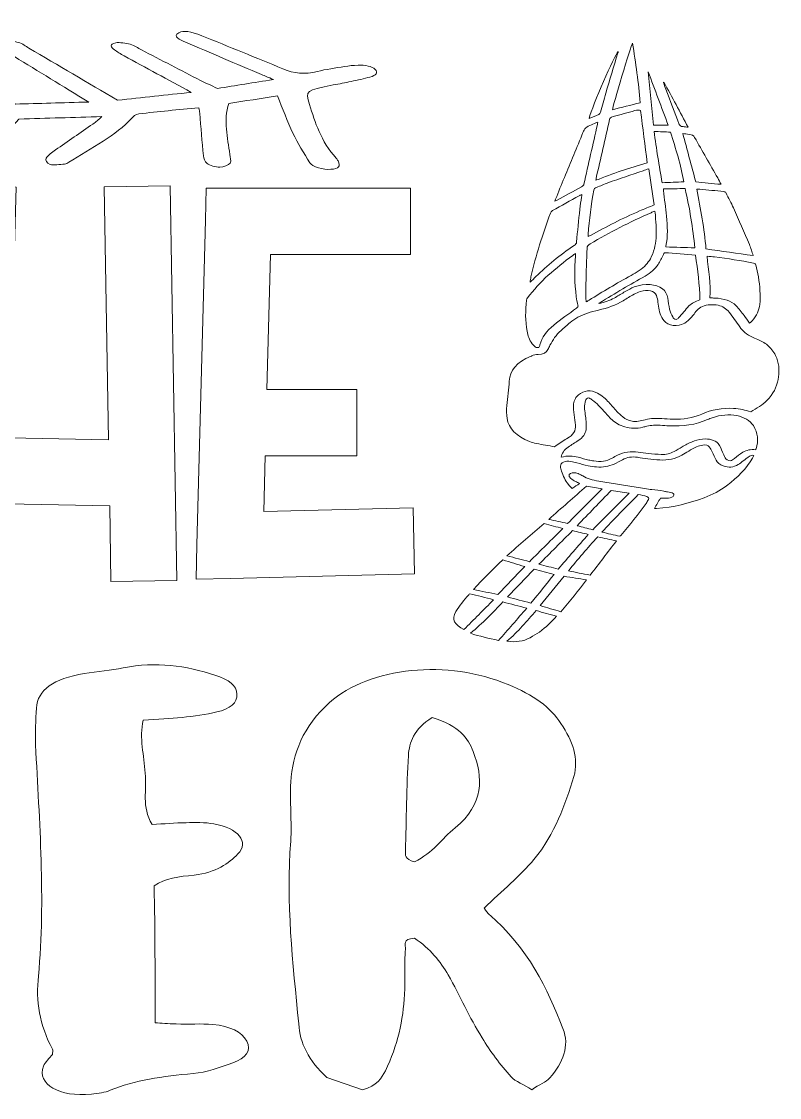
# Model space of a CAD drawing. Header units: inches. Extents: x 0.14 to 5.72, y -5.73 to -0.41.
# Drawn here: x 3.869 to 5.725, y -5.724 to -3.091 of the extents above; entities that cross this region are included whole.
import ezdxf

# ---------------------------------------------------------------- set-up
doc = ezdxf.new("R2010")
doc.units = ezdxf.units.IN
doc.header["$MEASUREMENT"] = 0
doc.layers.add('Layer 1', color=7, linetype='Continuous')

# ---------------------------------------------------------------- blocks, each defined once
blk = doc.blocks.new('block 2')
at = {"layer": 'Layer 1', "lineweight": 0}
blk.add_open_spline([(4.0333, -3.2877), (3.9684, -3.248), (3.9098, -3.2123), (3.8516, -3.1765), (3.8395, -3.1691), (3.8264, -3.1615), (3.819, -3.1534), (3.8152, -3.1491), (3.8191, -3.141), (3.8263, -3.139), (3.8335, -3.137), (3.8514, -3.139), (3.8609, -3.1419), (3.8717, -3.1451), (3.8786, -3.1511), (3.8869, -3.1559), (3.9584, -3.1979), (4.0299, -3.2399), (4.1038, -3.2832), (4.1645, -3.2767), (4.2235, -3.2705), (4.284, -3.264), (4.2263, -3.2326), (4.173, -3.2036), (4.12, -3.1746), (4.1113, -3.1698), (4.103, -3.1649), (4.0961, -3.1597), (4.0878, -3.1534), (4.0828, -3.1458), (4.0996, -3.1428), (4.1086, -3.1412), (4.125, -3.1436), (4.1349, -3.1464), (4.1459, -3.1496), (4.1535, -3.1554), (4.1624, -3.16), (4.2108, -3.185), (4.2589, -3.2101), (4.3074, -3.235), (4.3197, -3.2413), (4.3332, -3.2472), (4.3488, -3.2545), (4.3934, -3.2473), (4.4365, -3.2404), (4.4854, -3.2325), (4.4728, -3.2272), (4.4648, -3.2239), (4.4568, -3.2205), (4.3944, -3.194), (4.3316, -3.1677), (4.2701, -3.1408), (4.2565, -3.1349), (4.2368, -3.1275), (4.2541, -3.1182), (4.2656, -3.112), (4.2834, -3.1146), (4.3101, -3.1254), (4.3764, -3.1524), (4.4434, -3.1791), (4.5088, -3.2064), (4.5367, -3.2181), (4.5622, -3.2205), (4.5933, -3.2128), (4.6138, -3.2076), (4.6373, -3.2045), (4.6599, -3.2008), (4.6704, -3.1992), (4.6816, -3.1978), (4.6928, -3.1975), (4.7104, -3.1971), (4.7266, -3.1999), (4.7347, -3.2079), (4.7429, -3.2159), (4.7367, -3.2223), (4.722, -3.2265), (4.7074, -3.2306), (4.6916, -3.234), (4.6759, -3.2374), (4.6616, -3.2405), (4.6468, -3.2432), (4.6322, -3.246), (4.5648, -3.2594), (4.5627, -3.2594), (4.5737, -3.2937), (4.5878, -3.338), (4.6014, -3.3824), (4.6394, -3.4254), (4.6412, -3.4275), (4.6426, -3.4297), (4.6439, -3.4318), (4.6513, -3.4445), (4.6455, -3.4512), (4.6262, -3.4524), (4.608, -3.4536), (4.5801, -3.4456), (4.5748, -3.4368), (4.5602, -3.4126), (4.5449, -3.3884), (4.5333, -3.364), (4.5192, -3.3345), (4.5086, -3.3049), (4.4954, -3.2728), (4.4555, -3.2789), (4.4156, -3.2851), (4.3764, -3.2911), (4.3626, -3.3332), (4.3737, -3.3748), (4.3787, -3.4161), (4.3796, -3.4233), (4.3834, -3.4311), (4.3794, -3.4376), (4.3768, -3.442), (4.3638, -3.4473), (4.354, -3.4474), (4.3445, -3.4476), (4.3291, -3.4425), (4.3237, -3.4382), (4.3167, -3.4326), (4.3149, -3.4254), (4.3143, -3.419), (4.3106, -3.3842), (4.3081, -3.3495), (4.3051, -3.3147), (4.3048, -3.3112), (4.304, -3.3076), (4.3031, -3.3016), (4.252, -3.3067), (4.2034, -3.311), (4.1559, -3.3166), (4.1476, -3.3176), (4.1417, -3.3235), (4.1379, -3.3278), (4.102, -3.3682), (4.0396, -3.4007), (3.9842, -3.4352), (3.9815, -3.4369), (3.9783, -3.4392), (3.9743, -3.4395), (3.9624, -3.4405), (3.9468, -3.4428), (3.9387, -3.4403), (3.931, -3.4381), (3.9262, -3.4297), (3.9287, -3.4253), (3.9329, -3.418), (3.9431, -3.4114), (3.9523, -3.4049), (3.9824, -3.3837), (4.0134, -3.3627), (4.0437, -3.3415), (4.0508, -3.3364), (4.0565, -3.331), (4.0657, -3.3234), (3.9949, -3.3255), (3.9314, -3.3273), (3.8624, -3.3294), (3.8437, -3.3485), (3.8245, -3.3691), (3.8032, -3.3893), (3.7932, -3.3987), (3.7809, -3.4077), (3.7662, -3.4157), (3.7547, -3.4219), (3.7367, -3.4245), (3.7179, -3.418), (3.7004, -3.412), (3.7054, -3.4051), (3.7121, -3.3983), (3.7332, -3.3765), (3.7539, -3.3545), (3.7755, -3.3319), (3.7493, -3.3244), (3.7245, -3.3267), (3.7007, -3.3258), (3.6775, -3.3248), (3.6544, -3.325), (3.6285, -3.3247), (3.6056, -3.3399), (3.5834, -3.3558), (3.5583, -3.3708), (3.5378, -3.383), (3.5145, -3.3944), (3.4909, -3.4055), (3.4793, -3.411), (3.4623, -3.4124), (3.4462, -3.4067), (3.431, -3.4013), (3.4346, -3.3945), (3.4419, -3.3888), (3.459, -3.3755), (3.4771, -3.3625), (3.4954, -3.3495), (3.5077, -3.3407), (3.5211, -3.3322), (3.5384, -3.3206), (3.4808, -3.3161), (3.4292, -3.3116), (3.3774, -3.3087), (3.3677, -3.3081), (3.356, -3.3137), (3.3478, -3.3174), (3.3096, -3.335), (3.2731, -3.3532), (3.2346, -3.3705), (3.2056, -3.3836), (3.1896, -3.3852), (3.1723, -3.3792), (3.1548, -3.3732), (3.1564, -3.3661), (3.1824, -3.3514), (3.2124, -3.3345), (3.244, -3.3181), (3.2795, -3.299), (3.2492, -3.295), (3.222, -3.2927), (3.1968, -3.2879), (3.1327, -3.2756), (3.0758, -3.2753), (3.0214, -3.2926), (2.995, -3.301), (2.9605, -3.3048), (2.9294, -3.3103), (2.9176, -3.3124), (2.9052, -3.3143), (2.8925, -3.3152), (2.8759, -3.3164), (2.8555, -3.3164), (2.8505, -3.3075), (2.8478, -3.3027), (2.8572, -3.2954), (2.8666, -3.292), (2.8847, -3.2854), (2.9062, -3.2805), (2.927, -3.2754), (2.9477, -3.2704), (2.9692, -3.2659), (2.9992, -3.2592), (2.9766, -3.2547), (2.9601, -3.2521), (2.9451, -3.2483), (2.871, -3.2294), (2.7964, -3.2258), (2.7195, -3.2349), (2.6932, -3.238), (2.6647, -3.2386), (2.6368, -3.2395), (2.6053, -3.2404), (2.5839, -3.2359), (2.5818, -3.2283), (2.5786, -3.2164), (2.602, -3.2152), (2.6195, -3.213), (2.6468, -3.2094), (2.6753, -3.2072), (2.7143, -3.2033), (2.6737, -3.1931), (2.643, -3.1854), (2.6125, -3.1776), (2.5976, -3.1738), (2.5811, -3.1705), (2.569, -3.1653), (2.561, -3.1619), (2.5593, -3.1555), (2.5548, -3.1505), (2.5663, -3.1491), (2.5784, -3.1457), (2.5891, -3.1468), (2.6086, -3.1488), (2.6274, -3.1531), (2.6461, -3.1569), (2.6799, -3.1638), (2.7134, -3.1711), (2.7542, -3.1757), (2.7347, -3.1595), (2.7152, -3.1433), (2.6958, -3.1271), (2.6878, -3.1204), (2.6771, -3.1138), (2.6737, -3.1069), (2.6713, -3.1021), (2.6759, -3.0937), (2.6833, -3.0925), (2.694, -3.0907), (2.7115, -3.0925), (2.7233, -3.0953), (2.7325, -3.0975), (2.7383, -3.1034), (2.744, -3.108), (2.7777, -3.1352), (2.8108, -3.1625), (2.8445, -3.1897), (2.8492, -3.1935), (2.8545, -3.1987), (2.862, -3.2001), (2.9053, -3.2083), (2.9494, -3.2155), (2.9983, -3.2196), (2.9694, -3.1967), (2.9403, -3.1738), (2.9115, -3.1509), (2.9049, -3.1456), (2.8959, -3.1401), (2.8947, -3.1347), (2.8936, -3.1297), (2.8985, -3.1226), (2.9067, -3.1206), (2.9152, -3.1185), (2.933, -3.1199), (2.9428, -3.1227), (2.9534, -3.1256), (2.9605, -3.1318), (2.9675, -3.1369), (3.0089, -3.1675), (3.0505, -3.1981), (3.0906, -3.229), (3.1017, -3.2375), (3.1141, -3.2432), (3.1361, -3.2457), (3.1733, -3.2498), (3.2102, -3.255), (3.2583, -3.2612), (3.2237, -3.2358), (3.1955, -3.2153), (3.1679, -3.1946), (3.1566, -3.1861), (3.1444, -3.1776), (3.1371, -3.1686), (3.1334, -3.1641), (3.1362, -3.1568), (3.1429, -3.1536), (3.1541, -3.1484), (3.1711, -3.1507), (3.1829, -3.1563), (3.1933, -3.1613), (3.2015, -3.1672), (3.21, -3.1729), (3.2517, -3.2009), (3.2941, -3.2287), (3.3342, -3.257), (3.3494, -3.2677), (3.367, -3.2733), (3.3948, -3.2749), (3.4377, -3.2773), (3.4804, -3.2813), (3.5306, -3.2851), (3.5222, -3.2768), (3.5178, -3.2715), (3.5117, -3.2666), (3.4829, -3.2434), (3.4536, -3.2202), (3.4246, -3.197), (3.4189, -3.1924), (3.4137, -3.1876), (3.4087, -3.1829), (3.4013, -3.1758), (3.4025, -3.1684), (3.4184, -3.1666), (3.4297, -3.1653), (3.4476, -3.168), (3.458, -3.1715), (3.4697, -3.1754), (3.4767, -3.1823), (3.4849, -3.1881), (3.5086, -3.2048), (3.5324, -3.2215), (3.5553, -3.2385), (3.5773, -3.2547), (3.5984, -3.2712), (3.621, -3.2885), (3.6655, -3.2891), (3.7099, -3.2897), (3.7591, -3.2903), (3.7538, -3.2844), (3.7502, -3.279), (3.7443, -3.274), (3.7082, -3.2431), (3.6716, -3.2123), (3.6353, -3.1815), (3.6289, -3.1761), (3.6223, -3.1708), (3.6178, -3.1652), (3.6123, -3.1583), (3.6135, -3.1506), (3.6305, -3.1492), (3.6424, -3.1483), (3.6598, -3.1505), (3.6702, -3.1541), (3.6817, -3.158), (3.6889, -3.1649), (3.6965, -3.1708), (3.7417, -3.2056), (3.7865, -3.2405), (3.8314, -3.2754), (3.8381, -3.2806), (3.8448, -3.2858), (3.8539, -3.2928), (3.9111, -3.2912), (3.9679, -3.2896), (4.0333, -3.2877)], degree=3, knots=[0, 0, 0, 0, 1, 1, 1, 2, 2, 2, 3, 3, 3, 4, 4, 4, 5, 5, 5, 6, 6, 6, 7, 7, 7, 8, 8, 8, 9, 9, 9, 10, 10, 10, 11, 11, 11, 12, 12, 12, 13, 13, 13, 14, 14, 14, 15, 15, 15, 16, 16, 16, 17, 17, 17, 18, 18, 18, 19, 19, 19, 20, 20, 20, 21, 21, 21, 22, 22, 22, 23, 23, 23, 24, 24, 24, 25, 25, 25, 26, 26, 26, 27, 27, 27, 28, 28, 28, 29, 29, 29, 30, 30, 30, 31, 31, 31, 32, 32, 32, 33, 33, 33, 34, 34, 34, 35, 35, 35, 36, 36, 36, 37, 37, 37, 38, 38, 38, 39, 39, 39, 40, 40, 40, 41, 41, 41, 42, 42, 42, 43, 43, 43, 44, 44, 44, 45, 45, 45, 46, 46, 46, 47, 47, 47, 48, 48, 48, 49, 49, 49, 50, 50, 50, 51, 51, 51, 52, 52, 52, 53, 53, 53, 54, 54, 54, 55, 55, 55, 56, 56, 56, 57, 57, 57, 58, 58, 58, 59, 59, 59, 60, 60, 60, 61, 61, 61, 62, 62, 62, 63, 63, 63, 64, 64, 64, 65, 65, 65, 66, 66, 66, 67, 67, 67, 68, 68, 68, 69, 69, 69, 70, 70, 70, 71, 71, 71, 72, 72, 72, 73, 73, 73, 74, 74, 74, 75, 75, 75, 76, 76, 76, 77, 77, 77, 78, 78, 78, 79, 79, 79, 80, 80, 80, 81, 81, 81, 82, 82, 82, 83, 83, 83, 84, 84, 84, 85, 85, 85, 86, 86, 86, 87, 87, 87, 88, 88, 88, 89, 89, 89, 90, 90, 90, 91, 91, 91, 92, 92, 92, 93, 93, 93, 94, 94, 94, 95, 95, 95, 96, 96, 96, 97, 97, 97, 98, 98, 98, 99, 99, 99, 100, 100, 100, 101, 101, 101, 102, 102, 102, 103, 103, 103, 104, 104, 104, 105, 105, 105, 106, 106, 106, 107, 107, 107, 108, 108, 108, 109, 109, 109, 110, 110, 110, 111, 111, 111, 112, 112, 112, 113, 113, 113, 114, 114, 114, 115, 115, 115, 116, 116, 116, 117, 117, 117, 118, 118, 118, 119, 119, 119, 120, 120, 120, 121, 121, 121, 122, 122, 122, 123, 123, 123, 124, 124, 124, 125, 125, 125, 126, 126, 126, 127, 127, 127, 128, 128, 128, 129, 129, 129, 130, 130, 130, 131, 131, 131, 132, 132, 132, 133, 133, 133, 133], dxfattribs=at)
blk = doc.blocks.new('block 20')
at = {"layer": 'Layer 1', "lineweight": 0}
blk.add_open_spline([(4.1715, -4.9303), (4.169, -4.8867), (4.1568, -4.8445), (4.1666, -4.8008), (4.2032, -4.7981), (4.2325, -4.7967), (4.2618, -4.794), (4.2911, -4.79), (4.3204, -4.7872), (4.3472, -4.7804), (4.379, -4.7736), (4.3985, -4.7572), (4.3961, -4.7367), (4.3961, -4.7163), (4.3766, -4.7013), (4.3423, -4.6904), (4.2716, -4.6672), (4.1984, -4.6563), (4.1178, -4.6726), (4.0885, -4.6781), (4.0543, -4.6822), (4.0225, -4.6863), (3.9469, -4.6986), (3.9078, -4.7272), (3.9054, -4.7708), (3.903, -4.8008), (3.903, -4.8308), (3.903, -4.8608), (3.9127, -5.0504), (3.9273, -5.2385), (3.9103, -5.4267), (3.903, -5.4867), (3.9127, -5.5467), (3.9444, -5.6053), (3.9469, -5.6094), (3.9444, -5.6135), (3.9444, -5.619), (3.9371, -5.6271), (3.9273, -5.6366), (3.9225, -5.6475), (3.9054, -5.6912), (3.9616, -5.7239), (4.0397, -5.7157), (4.0568, -5.7143), (4.0738, -5.7116), (4.086, -5.7062), (4.1446, -5.6817), (4.2154, -5.6721), (4.2887, -5.6653), (4.3228, -5.6626), (4.3546, -5.6503), (4.3863, -5.6393), (4.418, -5.6271), (4.4327, -5.6094), (4.4204, -5.5862), (4.4083, -5.563), (4.379, -5.5494), (4.3375, -5.5453), (4.3082, -5.5426), (4.2789, -5.5453), (4.2471, -5.5439), (4.2276, -5.5439), (4.2106, -5.5412), (4.1959, -5.5412), (4.1959, -5.4267), (4.1959, -5.3162), (4.1934, -5.2058), (4.2203, -5.188), (4.2545, -5.1826), (4.2911, -5.1799), (4.3448, -5.1731), (4.3766, -5.1512), (4.3985, -5.128), (4.4278, -5.0994), (4.3985, -5.0639), (4.3399, -5.0544), (4.3179, -5.0504), (4.2936, -5.0504), (4.2716, -5.0517), (4.2447, -5.0517), (4.2179, -5.0544), (4.1885, -5.0558), (4.1617, -5.0121), (4.1763, -4.9713), (4.1715, -4.9303)], degree=3, knots=[0, 0, 0, 0, 1, 1, 1, 2, 2, 2, 3, 3, 3, 4, 4, 4, 5, 5, 5, 6, 6, 6, 7, 7, 7, 8, 8, 8, 9, 9, 9, 10, 10, 10, 11, 11, 11, 12, 12, 12, 13, 13, 13, 14, 14, 14, 15, 15, 15, 16, 16, 16, 17, 17, 17, 18, 18, 18, 19, 19, 19, 20, 20, 20, 21, 21, 21, 22, 22, 22, 23, 23, 23, 24, 24, 24, 25, 25, 25, 26, 26, 26, 27, 27, 27, 28, 28, 28, 28], dxfattribs=at)
blk = doc.blocks.new('block 21')
at = {"layer": 'Layer 1', "lineweight": 0}
for points, knots in [([(4.76, -5.6585), (4.7893, -5.5971), (4.8039, -5.5344), (4.8063, -5.4717), (4.8088, -5.4335), (4.8063, -5.3953), (4.8088, -5.3572), (4.8088, -5.349), (4.8015, -5.3367), (4.8308, -5.3339), (4.8698, -5.3599), (4.8943, -5.3912), (4.9138, -5.424), (4.9431, -5.4758), (4.965, -5.5276), (4.9968, -5.578), (5.0163, -5.6108), (5.0407, -5.6434), (5.0676, -5.6735), (5.0774, -5.6844), (5.0993, -5.6925), (5.1188, -5.7048), (5.136, -5.6925), (5.153, -5.6858), (5.1628, -5.6762), (5.1945, -5.638), (5.2117, -5.5985), (5.1945, -5.5549), (5.1555, -5.4566), (5.1115, -5.3599), (5.0114, -5.2739), (5.0066, -5.2685), (5.0017, -5.2603), (5.0017, -5.2603), (5.0456, -5.2181), (5.0896, -5.1812), (5.1237, -5.1417), (5.175, -5.0776), (5.1994, -5.0081), (5.2214, -4.9385), (5.2336, -4.8949), (5.219, -4.8513), (5.1896, -4.809), (5.1652, -4.7695), (5.1213, -4.7381), (5.0603, -4.7136), (4.9138, -4.6509), (4.7209, -4.6699), (4.6233, -4.7572), (4.5574, -4.8158), (4.533, -4.8826), (4.5281, -4.9522), (4.5257, -4.9999), (4.5305, -5.049), (4.5281, -5.0967), (4.5159, -5.2453), (4.533, -5.3939), (4.5476, -5.5439), (4.55, -5.5903), (4.572, -5.6339), (4.616, -5.6748), (4.616, -5.6748), (4.7038, -5.7048), (4.7038, -5.7048), (4.7405, -5.6952), (4.7503, -5.6762), (4.76, -5.6585)], [0, 0, 0, 0, 1, 1, 1, 2, 2, 2, 3, 3, 3, 4, 4, 4, 5, 5, 5, 6, 6, 6, 7, 7, 7, 8, 8, 8, 9, 9, 9, 10, 10, 10, 11, 11, 11, 12, 12, 12, 13, 13, 13, 14, 14, 14, 15, 15, 15, 16, 16, 16, 17, 17, 17, 18, 18, 18, 19, 19, 19, 20, 20, 20, 21, 21, 21, 22, 22, 22, 22]), ([(4.9749, -4.8772), (4.9992, -4.9412), (5.0017, -5.0053), (4.9309, -5.0639), (4.8967, -5.0913), (4.8771, -5.1253), (4.8308, -5.1471), (4.8063, -5.1403), (4.8088, -5.1308), (4.8088, -5.1212), (4.8112, -5.0436), (4.8112, -4.9645), (4.8162, -4.8867), (4.8186, -4.8554), (4.8284, -4.8226), (4.8747, -4.794), (4.9406, -4.8144), (4.9626, -4.8445), (4.9749, -4.8772)], [0, 0, 0, 0, 1, 1, 1, 2, 2, 2, 3, 3, 3, 4, 4, 4, 5, 5, 5, 6, 6, 6, 6])]:
    blk.add_open_spline(points, degree=3, knots=knots, dxfattribs=at)
blk = doc.blocks.new('block 16')
at = {"layer": 'Layer 1'}
for name in ['block 20', 'block 21']:
    blk.add_blockref(name, (0, 0), dxfattribs=at)
blk = doc.blocks.new('block 60')
at = {"layer": 'Layer 1', "lineweight": 0}
blk.add_open_spline([(5.1903, -4.1572), (5.2059, -4.1522), (5.2191, -4.1539), (5.232, -4.1572), (5.2406, -4.1594), (5.2491, -4.1617), (5.2578, -4.1638), (5.2617, -4.1647), (5.2659, -4.1654), (5.27, -4.1661), (5.2864, -4.169), (5.3015, -4.1669), (5.3149, -4.1591), (5.3191, -4.1566), (5.3237, -4.1544), (5.3282, -4.1522), (5.3436, -4.1446), (5.3605, -4.142), (5.3788, -4.1444), (5.3872, -4.1456), (5.3954, -4.147), (5.4039, -4.1479), (5.4144, -4.1489), (5.4249, -4.1498), (5.4355, -4.1503), (5.4471, -4.1508), (5.4576, -4.1482), (5.4666, -4.1432), (5.4733, -4.1395), (5.4796, -4.1354), (5.4864, -4.1317), (5.4943, -4.1274), (5.5023, -4.1231), (5.5107, -4.1191), (5.5183, -4.1155), (5.527, -4.1136), (5.5362, -4.1127), (5.5536, -4.111), (5.5662, -4.1147), (5.5743, -4.1236), (5.5801, -4.13), (5.5825, -4.1372), (5.5853, -4.1444), (5.5871, -4.1491), (5.5891, -4.1539), (5.5919, -4.1584), (5.5941, -4.162), (5.5977, -4.1651), (5.6056, -4.1662), (5.6083, -4.1642), (5.6113, -4.1619), (5.6144, -4.1597), (5.6213, -4.1547), (5.6277, -4.1495), (5.6353, -4.145), (5.6439, -4.1399), (5.6542, -4.1369), (5.6664, -4.1386), (5.667, -4.1378), (5.6676, -4.1372), (5.6678, -4.1366), (5.6734, -4.1168), (5.6726, -4.0977), (5.6609, -4.0796), (5.6446, -4.0543), (5.6018, -4.0461), (5.5602, -4.0603), (5.5563, -4.0616), (5.5524, -4.0631), (5.5487, -4.0647), (5.5196, -4.0776), (5.488, -4.0818), (5.4545, -4.0801), (5.4473, -4.0798), (5.4401, -4.0793), (5.433, -4.0787), (5.4219, -4.0777), (5.411, -4.0786), (5.4002, -4.0812), (5.3969, -4.082), (5.3934, -4.0826), (5.3901, -4.0835), (5.3747, -4.0876), (5.3603, -4.0867), (5.3464, -4.0826), (5.3332, -4.0787), (5.3226, -4.0729), (5.3148, -4.0654), (5.3075, -4.0585), (5.301, -4.0513), (5.2947, -4.044), (5.2865, -4.0345), (5.278, -4.0252), (5.2667, -4.0171), (5.264, -4.0152), (5.261, -4.0134), (5.2581, -4.0115), (5.2527, -4.013), (5.2509, -4.0157), (5.2502, -4.0182), (5.2487, -4.0239), (5.2469, -4.0297), (5.2473, -4.0353), (5.248, -4.0466), (5.2503, -4.0578), (5.2514, -4.0692), (5.252, -4.0759), (5.252, -4.0827), (5.2512, -4.0894), (5.2501, -4.0994), (5.2435, -4.1084), (5.232, -4.1162), (5.224, -4.1215), (5.2157, -4.1267), (5.2075, -4.132), (5.1967, -4.1389), (5.1922, -4.1472), (5.1903, -4.1572)], degree=3, knots=[0, 0, 0, 0, 1, 1, 1, 2, 2, 2, 3, 3, 3, 4, 4, 4, 5, 5, 5, 6, 6, 6, 7, 7, 7, 8, 8, 8, 9, 9, 9, 10, 10, 10, 11, 11, 11, 12, 12, 12, 13, 13, 13, 14, 14, 14, 15, 15, 15, 16, 16, 16, 17, 17, 17, 18, 18, 18, 19, 19, 19, 20, 20, 20, 21, 21, 21, 22, 22, 22, 23, 23, 23, 24, 24, 24, 25, 25, 25, 26, 26, 26, 27, 27, 27, 28, 28, 28, 29, 29, 29, 30, 30, 30, 31, 31, 31, 32, 32, 32, 33, 33, 33, 34, 34, 34, 35, 35, 35, 36, 36, 36, 37, 37, 37, 38, 38, 38, 39, 39, 39, 39], dxfattribs=at)
blk = doc.blocks.new('block 62')
at = {"layer": 'Layer 1', "lineweight": 0}
blk.add_open_spline([(5.1742, -4.1313), (5.1851, -4.124), (5.1937, -4.1175), (5.2037, -4.1118), (5.2204, -4.1024), (5.2268, -4.0913), (5.2251, -4.0785), (5.224, -4.0702), (5.2226, -4.0619), (5.2219, -4.0536), (5.221, -4.0446), (5.2203, -4.0356), (5.2207, -4.0265), (5.2208, -4.0221), (5.223, -4.0176), (5.2252, -4.0133), (5.2267, -4.0102), (5.2294, -4.0071), (5.2325, -4.0044), (5.2454, -3.9933), (5.264, -3.9916), (5.2791, -4.0001), (5.2904, -4.0066), (5.2993, -4.0143), (5.307, -4.0225), (5.3139, -4.0298), (5.32, -4.0374), (5.3268, -4.0447), (5.3312, -4.0495), (5.336, -4.0541), (5.3413, -4.0585), (5.347, -4.0633), (5.3548, -4.0667), (5.364, -4.0688), (5.369, -4.0699), (5.374, -4.0701), (5.3793, -4.0688), (5.3849, -4.0675), (5.3906, -4.0665), (5.3962, -4.0651), (5.4097, -4.0617), (5.4232, -4.0613), (5.4368, -4.0623), (5.4457, -4.0629), (5.4546, -4.0636), (5.4635, -4.0638), (5.4889, -4.0646), (5.5128, -4.0611), (5.5348, -4.0513), (5.5586, -4.0408), (5.5846, -4.0358), (5.6126, -4.0375), (5.62, -4.0379), (5.6274, -4.039), (5.6343, -4.0403), (5.6411, -4.0416), (5.6473, -4.0437), (5.6545, -4.0456), (5.6689, -4.0374), (5.6833, -4.0291), (5.6938, -4.0184), (5.7099, -4.0023), (5.7181, -3.9849), (5.7214, -3.9668), (5.7246, -3.9492), (5.7249, -3.9318), (5.7182, -3.9149), (5.7144, -3.9051), (5.709, -3.8959), (5.7007, -3.8874), (5.6945, -3.881), (5.6865, -3.8755), (5.6766, -3.8712), (5.6707, -3.8686), (5.6648, -3.866), (5.6588, -3.8634), (5.644, -3.857), (5.6345, -3.8481), (5.6274, -3.8379), (5.619, -3.8258), (5.6104, -3.8138), (5.6014, -3.8019), (5.5984, -3.7981), (5.5941, -3.7946), (5.5896, -3.7913), (5.581, -3.7851), (5.5688, -3.7834), (5.5555, -3.7839), (5.5408, -3.7844), (5.5299, -3.7895), (5.5227, -3.7975), (5.5191, -3.8016), (5.5167, -3.806), (5.513, -3.81), (5.5081, -3.8155), (5.5029, -3.8209), (5.497, -3.826), (5.4928, -3.8297), (5.4864, -3.8319), (5.4794, -3.8335), (5.4684, -3.8361), (5.4594, -3.8348), (5.4514, -3.8305), (5.4438, -3.8264), (5.44, -3.8208), (5.4368, -3.815), (5.4302, -3.803), (5.4287, -3.7903), (5.4272, -3.7776), (5.4266, -3.772), (5.4256, -3.7663), (5.4234, -3.7609), (5.4187, -3.7496), (5.4019, -3.7455), (5.384, -3.7512), (5.3785, -3.753), (5.3733, -3.7555), (5.3687, -3.7581), (5.3595, -3.7632), (5.3507, -3.7686), (5.3419, -3.774), (5.3245, -3.7847), (5.3041, -3.7919), (5.2816, -3.797), (5.2724, -3.7991), (5.2633, -3.8016), (5.2545, -3.8043), (5.237, -3.8097), (5.224, -3.8183), (5.2123, -3.8276), (5.2045, -3.8338), (5.1972, -3.8402), (5.19, -3.8466), (5.1774, -3.8579), (5.1698, -3.8705), (5.1628, -3.8831), (5.1609, -3.8866), (5.1596, -3.8902), (5.1579, -3.8937), (5.1545, -3.9008), (5.1457, -3.9055), (5.1339, -3.9054), (5.1277, -3.9054), (5.1231, -3.9067), (5.1185, -3.9089), (5.118, -3.9092), (5.1175, -3.9094), (5.117, -3.9096), (5.0797, -3.9242), (5.0644, -3.9458), (5.0633, -3.9705), (5.0624, -3.9905), (5.0593, -4.0105), (5.0571, -4.0305), (5.056, -4.0411), (5.0564, -4.0519), (5.0579, -4.0624), (5.0615, -4.0869), (5.0802, -4.1056), (5.113, -4.1184), (5.1181, -4.1205), (5.1236, -4.1224), (5.1295, -4.1235), (5.1446, -4.1265), (5.16, -4.1289), (5.1742, -4.1313)], degree=3, knots=[0, 0, 0, 0, 1, 1, 1, 2, 2, 2, 3, 3, 3, 4, 4, 4, 5, 5, 5, 6, 6, 6, 7, 7, 7, 8, 8, 8, 9, 9, 9, 10, 10, 10, 11, 11, 11, 12, 12, 12, 13, 13, 13, 14, 14, 14, 15, 15, 15, 16, 16, 16, 17, 17, 17, 18, 18, 18, 19, 19, 19, 20, 20, 20, 21, 21, 21, 22, 22, 22, 23, 23, 23, 24, 24, 24, 25, 25, 25, 26, 26, 26, 27, 27, 27, 28, 28, 28, 29, 29, 29, 30, 30, 30, 31, 31, 31, 32, 32, 32, 33, 33, 33, 34, 34, 34, 35, 35, 35, 36, 36, 36, 37, 37, 37, 38, 38, 38, 39, 39, 39, 40, 40, 40, 41, 41, 41, 42, 42, 42, 43, 43, 43, 44, 44, 44, 45, 45, 45, 46, 46, 46, 47, 47, 47, 48, 48, 48, 49, 49, 49, 50, 50, 50, 51, 51, 51, 52, 52, 52, 53, 53, 53, 54, 54, 54, 55, 55, 55, 55], dxfattribs=at)
blk = doc.blocks.new('block 63')
at = {"layer": 'Layer 1', "lineweight": 0}
blk.add_open_spline([(5.2171, -4.2338), (5.2238, -4.2291), (5.2291, -4.2253), (5.235, -4.2211), (5.2316, -4.2194), (5.2283, -4.2179), (5.2252, -4.2162), (5.2214, -4.214), (5.2173, -4.2118), (5.2141, -4.2092), (5.2118, -4.2074), (5.2102, -4.205), (5.2096, -4.2026), (5.2085, -4.1979), (5.2151, -4.194), (5.2228, -4.1949), (5.2268, -4.1954), (5.2307, -4.1968), (5.2341, -4.1981), (5.2374, -4.1994), (5.2401, -4.2012), (5.2429, -4.2029), (5.2539, -4.2093), (5.2671, -4.2131), (5.2821, -4.2155), (5.3229, -4.2219), (5.3636, -4.2287), (5.4043, -4.2353), (5.4068, -4.2357), (5.4094, -4.2358), (5.4119, -4.236), (5.4224, -4.2365), (5.4324, -4.2376), (5.4417, -4.2404), (5.4444, -4.2412), (5.4477, -4.2414), (5.4507, -4.2419), (5.4532, -4.2423), (5.4558, -4.2426), (5.4581, -4.2431), (5.4645, -4.2445), (5.467, -4.2468), (5.4659, -4.25), (5.4646, -4.2539), (5.4591, -4.2572), (5.4529, -4.2573), (5.4463, -4.2574), (5.4397, -4.257), (5.4335, -4.2569), (5.4285, -4.2654), (5.4237, -4.2738), (5.4186, -4.2826), (5.4204, -4.2826), (5.4222, -4.2827), (5.424, -4.2826), (5.4653, -4.2792), (5.5037, -4.2699), (5.5401, -4.2564), (5.5613, -4.2485), (5.5793, -4.2382), (5.5953, -4.2267), (5.6232, -4.2064), (5.6445, -4.1839), (5.6588, -4.1593), (5.66, -4.1571), (5.6609, -4.1548), (5.6619, -4.1527), (5.6571, -4.1513), (5.6541, -4.153), (5.6518, -4.1545), (5.6462, -4.1582), (5.641, -4.1621), (5.6357, -4.1659), (5.6317, -4.1689), (5.6282, -4.1722), (5.6237, -4.175), (5.6123, -4.1821), (5.5999, -4.183), (5.5872, -4.1781), (5.5786, -4.1748), (5.5728, -4.1699), (5.5695, -4.1641), (5.5658, -4.1576), (5.5635, -4.1507), (5.5602, -4.144), (5.5581, -4.1397), (5.5556, -4.1355), (5.5528, -4.1313), (5.55, -4.1273), (5.5442, -4.1259), (5.5371, -4.1272), (5.5318, -4.1283), (5.5264, -4.1297), (5.5219, -4.1317), (5.515, -4.1347), (5.5089, -4.1384), (5.5026, -4.1419), (5.4968, -4.1451), (5.4912, -4.1486), (5.4854, -4.1519), (5.4698, -4.1608), (5.4517, -4.1648), (5.4316, -4.1636), (5.4218, -4.1631), (5.4122, -4.1621), (5.4027, -4.161), (5.394, -4.1599), (5.3854, -4.1585), (5.3769, -4.1572), (5.3636, -4.1551), (5.3517, -4.1571), (5.3407, -4.163), (5.3338, -4.1667), (5.3269, -4.1703), (5.3197, -4.1737), (5.3067, -4.1796), (5.2924, -4.1822), (5.277, -4.1807), (5.27, -4.18), (5.2629, -4.1793), (5.2562, -4.1779), (5.2469, -4.1759), (5.2379, -4.1733), (5.2288, -4.1709), (5.2239, -4.1697), (5.2192, -4.1681), (5.2141, -4.1671), (5.2004, -4.1644), (5.1882, -4.17), (5.1886, -4.1791), (5.1887, -4.1832), (5.19, -4.1872), (5.1912, -4.1911), (5.1948, -4.2025), (5.2005, -4.2135), (5.208, -4.2239), (5.2104, -4.2272), (5.2137, -4.2301), (5.2171, -4.2338)], degree=3, knots=[0, 0, 0, 0, 1, 1, 1, 2, 2, 2, 3, 3, 3, 4, 4, 4, 5, 5, 5, 6, 6, 6, 7, 7, 7, 8, 8, 8, 9, 9, 9, 10, 10, 10, 11, 11, 11, 12, 12, 12, 13, 13, 13, 14, 14, 14, 15, 15, 15, 16, 16, 16, 17, 17, 17, 18, 18, 18, 19, 19, 19, 20, 20, 20, 21, 21, 21, 22, 22, 22, 23, 23, 23, 24, 24, 24, 25, 25, 25, 26, 26, 26, 27, 27, 27, 28, 28, 28, 29, 29, 29, 30, 30, 30, 31, 31, 31, 32, 32, 32, 33, 33, 33, 34, 34, 34, 35, 35, 35, 36, 36, 36, 37, 37, 37, 38, 38, 38, 39, 39, 39, 40, 40, 40, 41, 41, 41, 42, 42, 42, 43, 43, 43, 44, 44, 44, 45, 45, 45, 46, 46, 46, 46], dxfattribs=at)
blk = doc.blocks.new('block 61')
at = {"layer": 'Layer 1'}
for name in ['block 62', 'block 63']:
    blk.add_blockref(name, (0, 0), dxfattribs=at)
blk = doc.blocks.new('block 59')
at = {"layer": 'Layer 1'}
for name in ['block 61', 'block 60']:
    blk.add_blockref(name, (0, 0), dxfattribs=at)
blk = doc.blocks.new('block 65')
at = {"layer": 'Layer 1', "lineweight": 0}
blk.add_open_spline([(5.1061, -4.5264), (5.0859, -4.5211), (5.067, -4.5162), (5.0477, -4.5112), (5.0232, -4.5376), (4.9977, -4.5629), (4.9686, -4.5877), (4.99, -4.5953), (5.0128, -4.6004), (5.0369, -4.6052), (5.0598, -4.5791), (5.0826, -4.5532), (5.1061, -4.5264)], degree=3, knots=[0, 0, 0, 0, 1, 1, 1, 2, 2, 2, 3, 3, 3, 4, 4, 4, 4], dxfattribs=at)
blk = doc.blocks.new('block 66')
at = {"layer": 'Layer 1', "lineweight": 0}
blk.add_open_spline([(5.1126, -4.4126), (5.1399, -4.3855), (5.1669, -4.3587), (5.1942, -4.3316), (5.179, -4.3275), (5.1642, -4.3235), (5.1482, -4.3192), (5.1182, -4.3453), (5.088, -4.3716), (5.0575, -4.3982), (5.0766, -4.4031), (5.0944, -4.4078), (5.1126, -4.4126)], degree=3, knots=[0, 0, 0, 0, 1, 1, 1, 2, 2, 2, 3, 3, 3, 4, 4, 4, 4], dxfattribs=at)
blk = doc.blocks.new('block 67')
at = {"layer": 'Layer 1', "lineweight": 0}
blk.add_open_spline([(5.101, -4.4245), (5.0831, -4.4191), (5.0658, -4.4137), (5.0475, -4.4081), (5.0213, -4.4313), (4.9989, -4.4558), (4.9756, -4.4805), (4.9959, -4.4848), (5.0153, -4.4889), (5.0353, -4.4932), (5.0571, -4.4704), (5.0787, -4.4478), (5.101, -4.4245)], degree=3, knots=[0, 0, 0, 0, 1, 1, 1, 2, 2, 2, 3, 3, 3, 4, 4, 4, 4], dxfattribs=at)
blk = doc.blocks.new('block 68')
at = {"layer": 'Layer 1', "lineweight": 0}
blk.add_open_spline([(5.2612, -4.4455), (5.2828, -4.4174), (5.3042, -4.3897), (5.3258, -4.3617), (5.3104, -4.3584), (5.2955, -4.3553), (5.2797, -4.3519), (5.2542, -4.3791), (5.2314, -4.407), (5.2078, -4.4352), (5.2259, -4.4387), (5.2431, -4.442), (5.2612, -4.4455)], degree=3, knots=[0, 0, 0, 0, 1, 1, 1, 2, 2, 2, 3, 3, 3, 4, 4, 4, 4], dxfattribs=at)
blk = doc.blocks.new('block 69')
at = {"layer": 'Layer 1', "lineweight": 0}
blk.add_open_spline([(5.1391, -4.5202), (5.1559, -4.5252), (5.1724, -4.5301), (5.1895, -4.5351), (5.2117, -4.5095), (5.2322, -4.4836), (5.2524, -4.4571), (5.2339, -4.4541), (5.216, -4.4512), (5.1976, -4.4482), (5.1781, -4.4723), (5.1587, -4.4961), (5.1391, -4.5202)], degree=3, knots=[0, 0, 0, 0, 1, 1, 1, 2, 2, 2, 3, 3, 3, 4, 4, 4, 4], dxfattribs=at)
blk = doc.blocks.new('block 70')
at = {"layer": 'Layer 1', "lineweight": 0}
blk.add_open_spline([(5.124, -4.4309), (5.1022, -4.4537), (5.0808, -4.4761), (5.059, -4.4989), (5.0783, -4.504), (5.0966, -4.5088), (5.1157, -4.5139), (5.1356, -4.4907), (5.1541, -4.4673), (5.1731, -4.4436), (5.1568, -4.4394), (5.1411, -4.4353), (5.124, -4.4309)], degree=3, knots=[0, 0, 0, 0, 1, 1, 1, 2, 2, 2, 3, 3, 3, 4, 4, 4, 4], dxfattribs=at)
blk = doc.blocks.new('block 71')
at = {"layer": 'Layer 1', "lineweight": 0}
blk.add_open_spline([(5.1357, -4.4189), (5.1522, -4.423), (5.1673, -4.4268), (5.183, -4.4307), (5.2075, -4.4025), (5.2318, -4.3745), (5.2566, -4.3459), (5.244, -4.3429), (5.2314, -4.3398), (5.2181, -4.3365), (5.1907, -4.364), (5.1636, -4.3911), (5.1357, -4.4189)], degree=3, knots=[0, 0, 0, 0, 1, 1, 1, 2, 2, 2, 3, 3, 3, 4, 4, 4, 4], dxfattribs=at)
blk = doc.blocks.new('block 72')
at = {"layer": 'Layer 1', "lineweight": 0}
blk.add_open_spline([(5.0248, -4.5057), (5.0043, -4.5005), (4.9856, -4.4958), (4.9666, -4.491), (4.9655, -4.4919), (4.9645, -4.4926), (4.9639, -4.4934), (4.9518, -4.5069), (4.9412, -4.5207), (4.9322, -4.5349), (4.92, -4.5541), (4.9296, -4.5677), (4.9521, -4.5789), (4.9763, -4.5546), (5.0003, -4.5304), (5.0248, -4.5057)], degree=3, knots=[0, 0, 0, 0, 1, 1, 1, 2, 2, 2, 3, 3, 3, 4, 4, 4, 5, 5, 5, 5], dxfattribs=at)
blk = doc.blocks.new('block 73')
at = {"layer": 'Layer 1', "lineweight": 0}
blk.add_open_spline([(5.3792, -4.2479), (5.3489, -4.2791), (5.3196, -4.3093), (5.2896, -4.3402), (5.3049, -4.3437), (5.3193, -4.3471), (5.334, -4.3505), (5.3351, -4.3497), (5.336, -4.3492), (5.3365, -4.3486), (5.3575, -4.3226), (5.3804, -4.2969), (5.3982, -4.27), (5.4003, -4.2668), (5.4021, -4.2635), (5.404, -4.2603), (5.406, -4.257), (5.4045, -4.2545), (5.3999, -4.2531), (5.3934, -4.2512), (5.3865, -4.2497), (5.3792, -4.2479)], degree=3, knots=[0, 0, 0, 0, 1, 1, 1, 2, 2, 2, 3, 3, 3, 4, 4, 4, 5, 5, 5, 6, 6, 6, 7, 7, 7, 7], dxfattribs=at)
blk = doc.blocks.new('block 74')
at = {"layer": 'Layer 1', "lineweight": 0}
blk.add_open_spline([(5.3565, -4.2451), (5.3414, -4.2427), (5.3274, -4.2404), (5.3129, -4.2381), (5.2852, -4.2667), (5.2576, -4.2953), (5.2292, -4.3245), (5.2424, -4.3279), (5.2549, -4.3311), (5.2674, -4.3344), (5.2972, -4.3045), (5.3266, -4.2751), (5.3565, -4.2451)], degree=3, knots=[0, 0, 0, 0, 1, 1, 1, 2, 2, 2, 3, 3, 3, 4, 4, 4, 4], dxfattribs=at)
blk = doc.blocks.new('block 75')
at = {"layer": 'Layer 1', "lineweight": 0}
blk.add_open_spline([(5.2521, -4.2276), (5.2216, -4.2546), (5.1911, -4.2816), (5.16, -4.3091), (5.1753, -4.3125), (5.1903, -4.3158), (5.2058, -4.3192), (5.2339, -4.291), (5.2618, -4.263), (5.2903, -4.2344), (5.2782, -4.2322), (5.2659, -4.23), (5.2521, -4.2276)], degree=3, knots=[0, 0, 0, 0, 1, 1, 1, 2, 2, 2, 3, 3, 3, 4, 4, 4, 4], dxfattribs=at)
blk = doc.blocks.new('block 76')
at = {"layer": 'Layer 1', "lineweight": 0}
blk.add_open_spline([(5.0572, -4.6075), (5.0789, -4.6101), (5.0978, -4.608), (5.1145, -4.5986), (5.1223, -4.5942), (5.1301, -4.5897), (5.1369, -4.5848), (5.1533, -4.573), (5.1661, -4.5599), (5.1792, -4.5463), (5.1623, -4.5416), (5.146, -4.5371), (5.1289, -4.5323), (5.1063, -4.5578), (5.0853, -4.5834), (5.0572, -4.6075)], degree=3, knots=[0, 0, 0, 0, 1, 1, 1, 2, 2, 2, 3, 3, 3, 4, 4, 4, 5, 5, 5, 5], dxfattribs=at)
blk = doc.blocks.new('block 64')
at = {"layer": 'Layer 1'}
for name in ['block 75', 'block 74', 'block 73', 'block 66', 'block 71', 'block 68', 'block 67', 'block 70', 'block 69', 'block 72', 'block 65', 'block 76']:
    blk.add_blockref(name, (0, 0), dxfattribs=at)
blk = doc.blocks.new('block 78')
at = {"layer": 'Layer 1', "lineweight": 0}
blk.add_open_spline([(5.4194, -3.5548), (5.4158, -3.5563), (5.413, -3.5573), (5.4103, -3.5585), (5.3578, -3.5817), (5.3084, -3.6072), (5.2614, -3.6346), (5.2561, -3.6377), (5.2537, -3.6407), (5.2535, -3.645), (5.2528, -3.6742), (5.2515, -3.7035), (5.2508, -3.7327), (5.2505, -3.7452), (5.2509, -3.7577), (5.251, -3.7701), (5.251, -3.772), (5.2512, -3.7739), (5.2514, -3.7767), (5.2545, -3.7749), (5.2566, -3.7739), (5.2584, -3.7728), (5.2918, -3.7519), (5.3259, -3.7314), (5.3616, -3.712), (5.3754, -3.7044), (5.3888, -3.6964), (5.3977, -3.6863), (5.402, -3.6815), (5.4057, -3.6764), (5.4086, -3.6713), (5.4179, -3.6548), (5.4211, -3.638), (5.4225, -3.6212), (5.4243, -3.5999), (5.4221, -3.5788), (5.4202, -3.5578), (5.4202, -3.5571), (5.4199, -3.5564), (5.4194, -3.5548)], degree=3, knots=[0, 0, 0, 0, 1, 1, 1, 2, 2, 2, 3, 3, 3, 4, 4, 4, 5, 5, 5, 6, 6, 6, 7, 7, 7, 8, 8, 8, 9, 9, 9, 10, 10, 10, 11, 11, 11, 12, 12, 12, 13, 13, 13, 13], dxfattribs=at)
blk = doc.blocks.new('block 79')
at = {"layer": 'Layer 1', "lineweight": 0}
blk.add_open_spline([(5.2252, -3.6586), (5.2223, -3.6606), (5.2202, -3.6618), (5.2184, -3.6632), (5.1972, -3.6788), (5.1773, -3.695), (5.1584, -3.7116), (5.1386, -3.7291), (5.1232, -3.7479), (5.1079, -3.7667), (5.1065, -3.7684), (5.1055, -3.7705), (5.1053, -3.7724), (5.1027, -3.798), (5.1019, -3.8235), (5.1068, -3.8486), (5.1089, -3.8591), (5.1116, -3.8696), (5.119, -3.8791), (5.121, -3.8815), (5.1232, -3.8839), (5.1257, -3.8862), (5.1276, -3.8879), (5.13, -3.8894), (5.1352, -3.8886), (5.1362, -3.8866), (5.138, -3.8844), (5.1384, -3.8822), (5.1418, -3.8642), (5.1543, -3.8481), (5.1723, -3.8336), (5.1898, -3.8194), (5.209, -3.8059), (5.2277, -3.7922), (5.2309, -3.7899), (5.2323, -3.7881), (5.2313, -3.785), (5.2292, -3.7782), (5.228, -3.7711), (5.2271, -3.7641), (5.223, -3.7308), (5.2229, -3.6974), (5.2255, -3.6637), (5.2256, -3.6624), (5.2254, -3.661), (5.2252, -3.6586)], degree=3, knots=[0, 0, 0, 0, 1, 1, 1, 2, 2, 2, 3, 3, 3, 4, 4, 4, 5, 5, 5, 6, 6, 6, 7, 7, 7, 8, 8, 8, 9, 9, 9, 10, 10, 10, 11, 11, 11, 12, 12, 12, 13, 13, 13, 14, 14, 14, 15, 15, 15, 15], dxfattribs=at)
blk = doc.blocks.new('block 80')
at = {"layer": 'Layer 1', "lineweight": 0}
blk.add_open_spline([(5.4183, -3.5395), (5.4139, -3.5105), (5.4094, -3.4811), (5.4047, -3.4511), (5.3995, -3.4529), (5.3952, -3.4544), (5.3908, -3.4559), (5.3621, -3.4657), (5.3333, -3.4754), (5.3048, -3.4854), (5.2951, -3.4888), (5.2862, -3.493), (5.2768, -3.4967), (5.2726, -3.4984), (5.2705, -3.5003), (5.27, -3.5033), (5.2639, -3.5394), (5.2587, -3.5755), (5.2561, -3.6116), (5.256, -3.6132), (5.2563, -3.6147), (5.2564, -3.617), (5.2589, -3.6158), (5.2608, -3.6151), (5.2624, -3.6142), (5.3005, -3.5927), (5.3401, -3.5725), (5.3822, -3.5542), (5.3935, -3.5493), (5.4053, -3.5448), (5.4183, -3.5395)], degree=3, knots=[0, 0, 0, 0, 1, 1, 1, 2, 2, 2, 3, 3, 3, 4, 4, 4, 5, 5, 5, 6, 6, 6, 7, 7, 7, 8, 8, 8, 9, 9, 9, 10, 10, 10, 10], dxfattribs=at)
blk = doc.blocks.new('block 81')
at = {"layer": 'Layer 1', "lineweight": 0}
blk.add_open_spline([(5.53, -3.7717), (5.5298, -3.7348), (5.5237, -3.6989), (5.5196, -3.6624), (5.4945, -3.6595), (5.469, -3.6583), (5.4431, -3.6565), (5.4423, -3.658), (5.4417, -3.6596), (5.4408, -3.6611), (5.4364, -3.6692), (5.4325, -3.6774), (5.4274, -3.6854), (5.4205, -3.6962), (5.4095, -3.7056), (5.3957, -3.7136), (5.3778, -3.7242), (5.3592, -3.7344), (5.3412, -3.745), (5.3221, -3.7562), (5.3035, -3.7677), (5.2846, -3.779), (5.2838, -3.7795), (5.2827, -3.78), (5.2824, -3.7808), (5.2968, -3.7782), (5.3091, -3.7734), (5.3202, -3.7674), (5.3283, -3.7629), (5.3359, -3.758), (5.3439, -3.7534), (5.3503, -3.7498), (5.3568, -3.7461), (5.3636, -3.7427), (5.371, -3.739), (5.3795, -3.7367), (5.3886, -3.7354), (5.4153, -3.7316), (5.439, -3.7393), (5.4469, -3.7547), (5.449, -3.759), (5.4504, -3.7635), (5.4513, -3.768), (5.453, -3.7768), (5.4536, -3.7857), (5.4557, -3.7944), (5.4573, -3.801), (5.4604, -3.8074), (5.4633, -3.8137), (5.4645, -3.8163), (5.4669, -3.8187), (5.4721, -3.8202), (5.4742, -3.8188), (5.4765, -3.8176), (5.4779, -3.8161), (5.4824, -3.8112), (5.4866, -3.8063), (5.4908, -3.8014), (5.4949, -3.7965), (5.4984, -3.7914), (5.5032, -3.7867), (5.5096, -3.7803), (5.5189, -3.7754), (5.53, -3.7717)], degree=3, knots=[0, 0, 0, 0, 1, 1, 1, 2, 2, 2, 3, 3, 3, 4, 4, 4, 5, 5, 5, 6, 6, 6, 7, 7, 7, 8, 8, 8, 9, 9, 9, 10, 10, 10, 11, 11, 11, 12, 12, 12, 13, 13, 13, 14, 14, 14, 15, 15, 15, 16, 16, 16, 17, 17, 17, 18, 18, 18, 19, 19, 19, 20, 20, 20, 21, 21, 21, 21], dxfattribs=at)
blk = doc.blocks.new('block 82')
at = {"layer": 'Layer 1', "lineweight": 0}
blk.add_open_spline([(5.5475, -3.6653), (5.5504, -3.6995), (5.5583, -3.7327), (5.5543, -3.767), (5.5588, -3.7672), (5.5625, -3.7673), (5.5662, -3.7674), (5.5889, -3.7684), (5.6068, -3.7744), (5.6182, -3.7859), (5.6259, -3.7937), (5.6323, -3.802), (5.6387, -3.8102), (5.6433, -3.816), (5.6471, -3.8221), (5.6518, -3.829), (5.6544, -3.8264), (5.6564, -3.8247), (5.6581, -3.8228), (5.6693, -3.8102), (5.6751, -3.797), (5.6765, -3.7832), (5.6788, -3.7605), (5.677, -3.738), (5.6731, -3.7157), (5.6714, -3.7059), (5.6689, -3.6961), (5.6669, -3.6863), (5.6664, -3.684), (5.6647, -3.6827), (5.661, -3.682), (5.63, -3.6758), (5.5984, -3.6706), (5.5661, -3.6667), (5.5603, -3.666), (5.5543, -3.6658), (5.5475, -3.6653)], degree=3, knots=[0, 0, 0, 0, 1, 1, 1, 2, 2, 2, 3, 3, 3, 4, 4, 4, 5, 5, 5, 6, 6, 6, 7, 7, 7, 8, 8, 8, 9, 9, 9, 10, 10, 10, 11, 11, 11, 12, 12, 12, 12], dxfattribs=at)
blk = doc.blocks.new('block 83')
at = {"layer": 'Layer 1', "lineweight": 0}
blk.add_open_spline([(5.3849, -3.3087), (5.3807, -3.3068), (5.3761, -3.307), (5.3707, -3.3086), (5.3531, -3.3137), (5.3353, -3.3186), (5.3175, -3.3234), (5.3118, -3.325), (5.3095, -3.3271), (5.3087, -3.3308), (5.2979, -3.3786), (5.2869, -3.4264), (5.2759, -3.4742), (5.2756, -3.4755), (5.2757, -3.4769), (5.2755, -3.4792), (5.3164, -3.4628), (5.3574, -3.4482), (5.4008, -3.4367), (5.3955, -3.3942), (5.3902, -3.3517), (5.3849, -3.3087)], degree=3, knots=[0, 0, 0, 0, 1, 1, 1, 2, 2, 2, 3, 3, 3, 4, 4, 4, 5, 5, 5, 6, 6, 6, 7, 7, 7, 7], dxfattribs=at)
blk = doc.blocks.new('block 84')
at = {"layer": 'Layer 1', "lineweight": 0}
blk.add_open_spline([(5.6606, -3.6635), (5.6574, -3.6543), (5.6548, -3.6453), (5.6511, -3.6365), (5.6384, -3.6066), (5.6255, -3.5767), (5.6123, -3.547), (5.6068, -3.5347), (5.6, -3.5227), (5.5939, -3.5106), (5.593, -3.5087), (5.5922, -3.5071), (5.5882, -3.5067), (5.5686, -3.5049), (5.5491, -3.5029), (5.5296, -3.5009), (5.5274, -3.5007), (5.5251, -3.5008), (5.5221, -3.5008), (5.5313, -3.5496), (5.5411, -3.5981), (5.5449, -3.6471), (5.5835, -3.6525), (5.6214, -3.6579), (5.6606, -3.6635)], degree=3, knots=[0, 0, 0, 0, 1, 1, 1, 2, 2, 2, 3, 3, 3, 4, 4, 4, 5, 5, 5, 6, 6, 6, 7, 7, 7, 8, 8, 8, 8], dxfattribs=at)
blk = doc.blocks.new('block 85')
at = {"layer": 'Layer 1', "lineweight": 0}
blk.add_open_spline([(5.2409, -3.5141), (5.238, -3.5154), (5.236, -3.5161), (5.2343, -3.517), (5.2124, -3.5291), (5.1905, -3.5412), (5.1689, -3.5534), (5.1663, -3.5549), (5.1647, -3.5574), (5.1639, -3.5596), (5.1451, -3.6115), (5.1281, -3.6635), (5.1163, -3.7158), (5.1154, -3.7201), (5.1143, -3.7243), (5.1144, -3.7287), (5.1191, -3.7241), (5.1239, -3.7194), (5.1286, -3.7147), (5.1558, -3.6876), (5.1871, -3.6624), (5.2222, -3.6387), (5.226, -3.6362), (5.2276, -3.6338), (5.2279, -3.6305), (5.2303, -3.6037), (5.233, -3.5769), (5.2359, -3.5501), (5.2369, -3.5403), (5.2388, -3.5305), (5.2403, -3.5206), (5.2406, -3.5187), (5.2406, -3.5168), (5.2409, -3.5141)], degree=3, knots=[0, 0, 0, 0, 1, 1, 1, 2, 2, 2, 3, 3, 3, 4, 4, 4, 5, 5, 5, 6, 6, 6, 7, 7, 7, 8, 8, 8, 9, 9, 9, 10, 10, 10, 11, 11, 11, 11], dxfattribs=at)
blk = doc.blocks.new('block 86')
at = {"layer": 'Layer 1', "lineweight": 0}
blk.add_open_spline([(5.4467, -3.6424), (5.4704, -3.6431), (5.4937, -3.6438), (5.5175, -3.6446), (5.5127, -3.5962), (5.505, -3.5482), (5.4938, -3.4997), (5.4763, -3.4997), (5.4587, -3.4998), (5.4405, -3.4998), (5.4405, -3.5015), (5.4404, -3.5028), (5.4405, -3.5042), (5.4431, -3.5252), (5.4462, -3.5461), (5.4483, -3.5671), (5.4507, -3.5915), (5.4519, -3.616), (5.4466, -3.6408), (5.4464, -3.6414), (5.4467, -3.6421), (5.4467, -3.6424)], degree=3, knots=[0, 0, 0, 0, 1, 1, 1, 2, 2, 2, 3, 3, 3, 4, 4, 4, 5, 5, 5, 6, 6, 6, 7, 7, 7, 7], dxfattribs=at)
blk = doc.blocks.new('block 87')
at = {"layer": 'Layer 1', "lineweight": 0}
blk.add_open_spline([(5.2797, -3.337), (5.2738, -3.3395), (5.2694, -3.3416), (5.2646, -3.3433), (5.2525, -3.3476), (5.2468, -3.3537), (5.2436, -3.362), (5.2291, -3.3989), (5.2133, -3.4356), (5.1981, -3.4724), (5.1909, -3.49), (5.1838, -3.5077), (5.1767, -3.5253), (5.1761, -3.5267), (5.1757, -3.5281), (5.1749, -3.5305), (5.1774, -3.5293), (5.1789, -3.5286), (5.1803, -3.5278), (5.2003, -3.5169), (5.2201, -3.506), (5.2402, -3.4952), (5.2437, -3.4933), (5.2455, -3.4915), (5.2461, -3.4888), (5.2569, -3.4401), (5.268, -3.3914), (5.2789, -3.3427), (5.2793, -3.3412), (5.2794, -3.3396), (5.2797, -3.337)], degree=3, knots=[0, 0, 0, 0, 1, 1, 1, 2, 2, 2, 3, 3, 3, 4, 4, 4, 5, 5, 5, 6, 6, 6, 7, 7, 7, 8, 8, 8, 9, 9, 9, 10, 10, 10, 10], dxfattribs=at)
blk = doc.blocks.new('block 88')
at = {"layer": 'Layer 1', "lineweight": 0}
blk.add_open_spline([(5.4375, -3.4852), (5.4558, -3.4844), (5.4726, -3.4837), (5.4906, -3.4829), (5.4833, -3.4418), (5.4708, -3.4018), (5.458, -3.3615), (5.4447, -3.3608), (5.4319, -3.3602), (5.4178, -3.3595), (5.4232, -3.4021), (5.4303, -3.4436), (5.4375, -3.4852)], degree=3, knots=[0, 0, 0, 0, 1, 1, 1, 2, 2, 2, 3, 3, 3, 4, 4, 4, 4], dxfattribs=at)
blk = doc.blocks.new('block 89')
at = {"layer": 'Layer 1', "lineweight": 0}
blk.add_open_spline([(5.316, -3.3066), (5.3387, -3.3008), (5.3608, -3.2952), (5.3839, -3.2893), (5.3799, -3.2409), (5.3726, -3.1925), (5.3651, -3.1434), (5.3612, -3.1484), (5.3161, -3.2992), (5.316, -3.3066)], degree=3, knots=[0, 0, 0, 0, 1, 1, 1, 2, 2, 2, 3, 3, 3, 3], dxfattribs=at)
blk = doc.blocks.new('block 90')
at = {"layer": 'Layer 1', "lineweight": 0}
blk.add_open_spline([(5.4881, -3.3646), (5.4988, -3.4046), (5.5094, -3.4439), (5.5199, -3.4832), (5.54, -3.4851), (5.5605, -3.487), (5.5821, -3.4891), (5.5792, -3.4836), (5.5766, -3.4785), (5.5737, -3.4735), (5.5548, -3.4405), (5.5358, -3.4075), (5.5171, -3.3744), (5.5146, -3.37), (5.5112, -3.3673), (5.5033, -3.3668), (5.4983, -3.3664), (5.4934, -3.3654), (5.4881, -3.3646)], degree=3, knots=[0, 0, 0, 0, 1, 1, 1, 2, 2, 2, 3, 3, 3, 4, 4, 4, 5, 5, 5, 6, 6, 6, 6], dxfattribs=at)
blk = doc.blocks.new('block 91')
at = {"layer": 'Layer 1', "lineweight": 0}
blk.add_open_spline([(5.4167, -3.344), (5.4287, -3.3442), (5.4399, -3.3443), (5.4524, -3.3444), (5.436, -3.3007), (5.4198, -3.2576), (5.4034, -3.2137), (5.4078, -3.2575), (5.4122, -3.3005), (5.4167, -3.344)], degree=3, knots=[0, 0, 0, 0, 1, 1, 1, 2, 2, 2, 3, 3, 3, 3], dxfattribs=at)
blk = doc.blocks.new('block 92')
at = {"layer": 'Layer 1', "lineweight": 0}
blk.add_open_spline([(5.2584, -3.3279), (5.2672, -3.3244), (5.2753, -3.3214), (5.2827, -3.3179), (5.2848, -3.317), (5.2859, -3.3146), (5.2864, -3.3128), (5.2908, -3.2973), (5.2947, -3.2818), (5.2993, -3.2663), (5.309, -3.2335), (5.3191, -3.2006), (5.329, -3.1677), (5.3293, -3.1667), (5.3295, -3.1657), (5.3299, -3.1641), (5.3206, -3.1732), (5.2672, -3.2958), (5.2584, -3.3279)], degree=3, knots=[0, 0, 0, 0, 1, 1, 1, 2, 2, 2, 3, 3, 3, 4, 4, 4, 5, 5, 5, 6, 6, 6, 6], dxfattribs=at)
blk = doc.blocks.new('block 93')
at = {"layer": 'Layer 1', "lineweight": 0}
blk.add_open_spline([(5.4408, -3.2395), (5.4427, -3.2451), (5.4445, -3.2506), (5.4466, -3.2561), (5.4576, -3.2849), (5.4687, -3.3136), (5.4796, -3.3424), (5.4808, -3.3457), (5.4828, -3.3477), (5.4888, -3.3479), (5.4928, -3.348), (5.4966, -3.3487), (5.5012, -3.3493), (5.4813, -3.3123), (5.4617, -3.2758), (5.442, -3.2393), (5.4416, -3.2394), (5.4412, -3.2394), (5.4408, -3.2395)], degree=3, knots=[0, 0, 0, 0, 1, 1, 1, 2, 2, 2, 3, 3, 3, 4, 4, 4, 5, 5, 5, 6, 6, 6, 6], dxfattribs=at)
blk = doc.blocks.new('block 77')
at = {"layer": 'Layer 1'}
for name in ['block 89', 'block 92', 'block 91', 'block 93', 'block 83', 'block 87', 'block 88', 'block 90', 'block 80', 'block 86', 'block 84', 'block 85', 'block 78', 'block 79', 'block 81', 'block 82']:
    blk.add_blockref(name, (0, 0), dxfattribs=at)
blk = doc.blocks.new('block 58')
at = {"layer": 'Layer 1'}
for name in ['block 77', 'block 59', 'block 64']:
    blk.add_blockref(name, (0, 0), dxfattribs=at)
blk = doc.blocks.new('block 95')
at = {"layer": 'Layer 1', "lineweight": 0}
for points in [[(1.4667, -3.8156), (1.4505, -3.8788), (1.4424, -3.9478), (1.4419, -4.0158), (1.4414, -4.0847), (1.4491, -4.1522), (1.4663, -4.2111), (1.5051, -4.3451), (1.5879, -4.4433), (1.723, -4.4471), (1.8666, -4.4514), (1.9594, -4.3178), (1.9996, -4.1484), (2.0149, -4.0838), (2.0231, -4.0124), (2.0231, -3.9415), (2.0231, -3.8707), (2.0154, -3.8013), (1.9991, -3.741), (1.9618, -3.5997), (1.88, -3.5001), (1.7487, -3.5073), (1.6051, -3.5155), (1.5094, -3.6495), (1.4667, -3.8156)], [(1.7574, -3.6686), (1.7962, -3.6667), (1.8248, -3.7146), (1.8426, -3.7821), (1.8555, -3.8295), (1.8618, -3.885), (1.8618, -3.9415), (1.8612, -3.9981), (1.8551, -4.0569), (1.8422, -4.1105), (1.8187, -4.2092), (1.7784, -4.2872), (1.7272, -4.2858), (1.6764, -4.2843), (1.6415, -4.2345), (1.6219, -4.1671), (1.609, -4.1216), (1.6028, -4.0694), (1.6032, -4.0167), (1.6037, -3.9631), (1.6104, -3.9076), (1.6238, -3.8559), (1.6496, -3.7539), (1.6971, -3.672), (1.7574, -3.6686)]]:
    blk.add_open_spline(points, degree=3, knots=[0, 0, 0, 0, 1, 1, 1, 2, 2, 2, 3, 3, 3, 4, 4, 4, 5, 5, 5, 6, 6, 6, 7, 7, 7, 8, 8, 8, 8], dxfattribs=at)
blk = doc.blocks.new('block 96')
at = {"layer": 'Layer 1', "lineweight": 0}
blk.add_lwpolyline([(2.2416, -4.4007), (2.2349, -3.786), (2.4771, -4.3935), (2.4977, -4.4447), (2.6768, -4.4447), (2.6796, -4.3667), (2.7131, -3.5155), (2.5518, -3.5092), (2.5288, -4.0875), (2.3206, -3.5657), (2.3004, -3.5145), (2.0702, -3.5145), (2.0711, -3.5964), (2.0798, -4.4016), (2.2416, -4.4007)], dxfattribs=at)
blk = doc.blocks.new('block 97')
at = {"layer": 'Layer 1', "lineweight": 0}
blk.add_lwpolyline([(3.1062, -3.6533), (3.3196, -3.6557), (3.335, -4.4624), (3.4963, -4.46), (3.4815, -3.6581), (3.7022, -3.661), (3.7041, -3.4992), (3.1081, -3.4915), (3.1062, -3.6533)], dxfattribs=at)
blk = doc.blocks.new('block 98')
at = {"layer": 'Layer 1', "lineweight": 0}
blk.add_lwpolyline([(4.0712, -3.4953), (4.0818, -4.1144), (3.8381, -4.1096), (3.8558, -3.4963), (3.6945, -3.492), (3.6662, -4.4581), (3.8275, -4.4624), (3.8333, -4.2714), (4.0846, -4.2762), (4.0875, -4.4615), (4.2493, -4.4586), (4.233, -3.4929), (4.0712, -3.4953)], dxfattribs=at)
blk = doc.blocks.new('block 99')
at = {"layer": 'Layer 1', "lineweight": 0}
blk.add_lwpolyline([(4.6895, -3.9909), (4.4697, -3.9909), (4.4784, -3.6605), (4.8211, -3.6605), (4.8211, -3.4982), (4.3208, -3.4982), (4.319, -3.5772), (4.2983, -4.371), (4.296, -4.4557), (4.3807, -4.4538), (4.8312, -4.4423), (4.8274, -4.2805), (4.4621, -4.2901), (4.4655, -4.1532), (4.6895, -4.1532), (4.6895, -3.9909)], dxfattribs=at)
blk = doc.blocks.new('block 94')
at = {"layer": 'Layer 1'}
for name in ['block 95', 'block 97', 'block 98', 'block 99', 'block 96']:
    blk.add_blockref(name, (0, 0), dxfattribs=at)

msp = doc.modelspace()

# ---------------------------------------------------------------- block references
at = {"layer": 'Layer 1'}
for name in ['block 2', 'block 58', 'block 94', 'block 16']:
    msp.add_blockref(name, (0, 0), dxfattribs=at)

doc.saveas('drawing.dxf')
